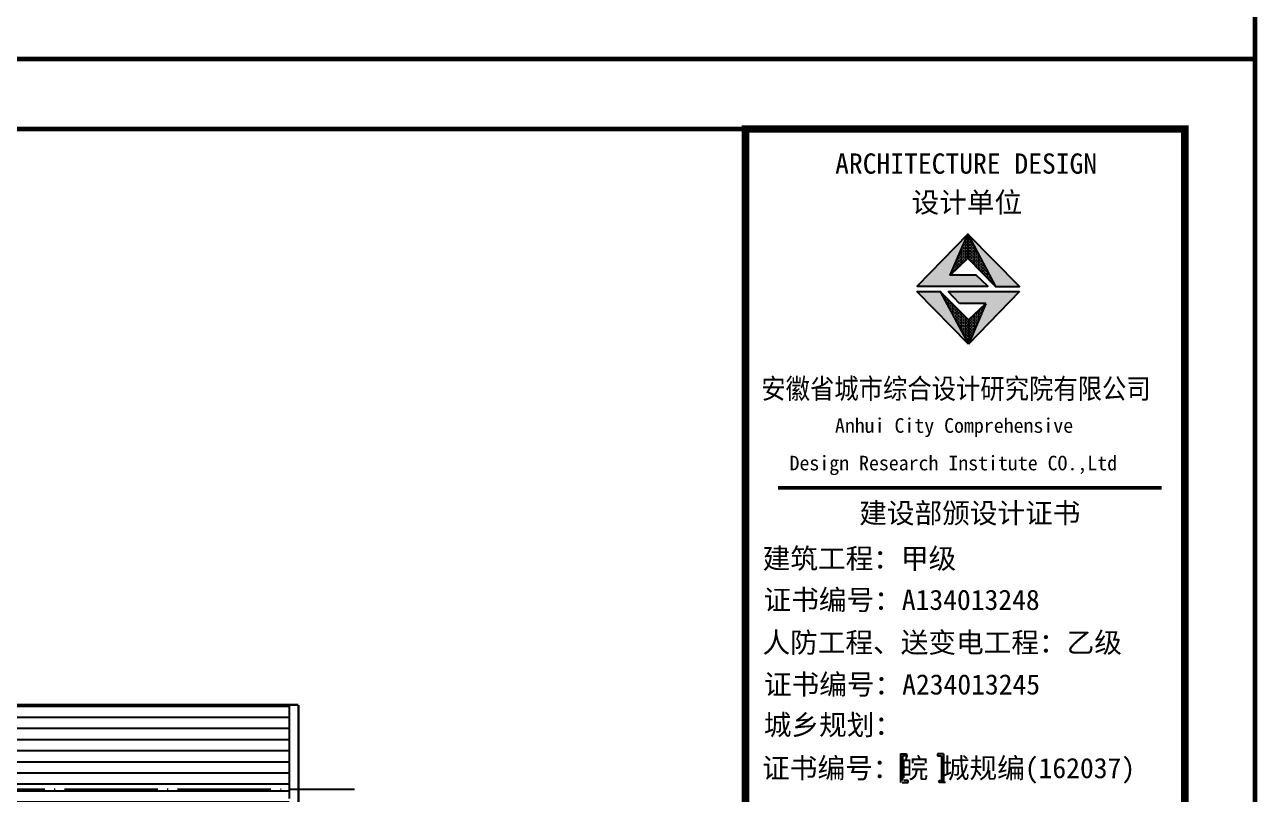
# Model space of a CAD drawing. Extents: x -518586 to 1253874, y -62343 to 661177.
# Drawn here: x 1227492 to 1253874, y 100163 to 116640 of the extents above; entities that cross this region are included whole.
import ezdxf

# ---------------------------------------------------------------- set-up
doc = ezdxf.new("R2010")
doc.units = 0
doc.header["$LTSCALE"] = 1000
doc.header["$MEASUREMENT"] = 0
doc.linetypes.add('DOTE', pattern=[2.42, 2, -0.2, 0.02, -0.2])
for name, color, linetype in [('A_DE_DETAIL_3', 144, 'Continuous'), ('DOTE', 9, 'DOTE'), ('PUB_TEXT', 7, 'Continuous'), ('图框', 7, 'Continuous'), ('路', 150, 'Continuous')]:
    doc.layers.add(name, color=color, linetype=linetype)
doc.styles.add('黑体', font='simhei.ttf')

msp = doc.modelspace()

# ---------------------------------------------------------------- hatches: boundary and pattern name
for points in [[(1247303, 111281), (1247679, 112152), (1246596, 111039), (1248104, 111039), (1247853, 111281)], [(1248270, 111035), (1248781, 111035), (1247679, 112152)]]:
    msp.add_hatch(color=1).paths.add_polyline_path(points)
h = msp.add_hatch()
h.set_pattern_fill('ANSI31', color=251, scale=150, angle=135, style=0)
h.set_pattern_definition([(180, (-130508.56, -16295.1), (-4e-14, -238.125), [])])
h.paths.add_polyline_path([(1233150, 100277), (1233150, 102077), (1220150, 102077), (1220150, 100277)])
h = msp.add_hatch()
h.set_pattern_fill('ANSI31', color=251, scale=150, angle=135, style=0)
h.set_pattern_definition([(180, (-88174.5, 40709.5), (-4e-14, -238.125), [])])
h.paths.add_polyline_path([(1220150, 100277), (1220150, 99477), (1227375, 99477), (1227375, 93777), (1233150, 93777), (1233150, 100277)])
h.paths.add_polyline_path([(1229797, 97377), (1232297, 97377), (1232297, 94977), (1229797, 94977)], flags=16)
at = {"layer": 'A_DE_DETAIL_3'}
for points in [[(1247084, 110927), (1246583, 110927), (1247693, 109800)], [(1247257, 110931), (1247503, 110672), (1248061, 110672), (1247693, 109800), (1248782, 110931)]]:
    msp.add_hatch(color=1, dxfattribs=at).paths.add_polyline_path(points)
at = {"layer": 'PUB_TEXT'}
h = msp.add_hatch(dxfattribs=at)
h.set_pattern_fill('DOTS', color=256, scale=495, style=0)
h.set_pattern_definition([(0, (-2513269.927, 1532884.703), (15.46875, 30.93750002), [0, -30.93750002])])
h.paths.add_polyline_path([(1247693, 109800), (1247693, 110320), (1247084, 110927)])
h.paths.add_polyline_path([(1248061, 110672), (1247693, 110320), (1247693, 109800)])
h.paths.add_polyline_path([(1247679, 112152), (1247679, 111640), (1248270, 111035)])
h.paths.add_polyline_path([(1247679, 111640), (1247679, 112152), (1247303, 111281)])
at = {"layer": '图框'}
for points in [[(1246280, 100991), (1246365, 100991), (1246365, 101033), (1246326, 101033), (1246235, 101033), (1246235, 100419), (1246326, 100419), (1246365, 100419), (1246365, 100461), (1246280, 100461)], [(1247113, 100461), (1247029, 100461), (1247029, 100419), (1247068, 100419), (1247159, 100419), (1247159, 101033), (1247068, 101033), (1247029, 101033), (1247029, 100991), (1247113, 100991)]]:
    msp.add_hatch(color=4, dxfattribs=at).paths.add_polyline_path(points)

# ---------------------------------------------------------------- linework, layer by layer
for p, q in [((1247303, 111281), (1247679, 112152)), ((1247679, 112152), (1248270, 111035)), ((1247693, 109800), (1246583, 110927)), ((1246583, 110927), (1247084, 110927)), ((1246583, 110927), (1247084, 110927)), ((1247693, 110320), (1247084, 110927)), ((1247257, 110931), (1248782, 110931)), ((1247503, 110672), (1247257, 110931)), ((1248782, 110931), (1247693, 109800)), ((1248061, 110672), (1247503, 110672)), ((1247693, 110320), (1248061, 110672)), ((1248061, 110672), (1247693, 109800)), ((1247693, 109800), (1247693, 110320)), ((1247693, 109800), (1247693, 110320))]:
    msp.add_line(p, q)
for points in [[(1247853, 111281), (1247303, 111281), (1247679, 111640), (1248270, 111035), (1248781, 111035), (1247679, 112152), (1246596, 111039), (1248104, 111039), (1247853, 111281)], [(1247679, 112152), (1247679, 111640)]]:
    msp.add_lwpolyline(points)
at = {"layer": 'A_DE_DETAIL_3', "color": 1}
for p, q in [((1247693, 109800), (1246583, 110927)), ((1247084, 110927), (1247693, 109800))]:
    msp.add_line(p, q, dxfattribs=at)
at = {"layer": 'DOTE', "color": 8}
for p, q in [((1233150, 102077), (1233150, 85827)), ((1179944, 100277), (1234551, 100277))]:
    msp.add_line(p, q, dxfattribs=at)
at = {"layer": '图框', "color": 4}
for p, q in [((1246235, 101033), (1246326, 101033)), ((1246235, 101033), (1246235, 100419)), ((1246365, 100991), (1246280, 100991)), ((1246280, 100991), (1246280, 100461)), ((1246326, 101033), (1246365, 101033)), ((1246365, 101033), (1246365, 100991)), ((1247068, 101033), (1247029, 101033)), ((1247029, 101033), (1247029, 100991)), ((1247029, 100991), (1247113, 100991)), ((1247159, 101033), (1247068, 101033)), ((1247113, 100991), (1247113, 100461)), ((1247159, 101033), (1247159, 100419)), ((1246273, 100419), (1246364, 100419)), ((1246403, 100461), (1246318, 100461)), ((1246364, 100419), (1246403, 100419)), ((1246403, 100419), (1246403, 100461)), ((1247067, 100419), (1247067, 100461)), ((1247067, 100461), (1247151, 100461)), ((1247106, 100419), (1247067, 100419)), ((1247197, 100419), (1247106, 100419))]:
    msp.add_line(p, q, dxfattribs=at)
for points, const_width in [([(1096175, 115907), (1253825, 115907), (1253825, 205007), (1096175, 205007)], 98.6), ([(1096175, 26807), (1253825, 26807), (1253825, 115907), (1096175, 115907)], 98.6), ([(1099925, 28307), (1252325, 28307), (1252325, 114407), (1099925, 114407)], 98.6), ([(1242920, 114407), (1252325, 114407), (1252325, 28307), (1242920, 28307)], 163)]:
    msp.add_lwpolyline(points, close=True, dxfattribs=dict(at, const_width=const_width))
for points, const_width in [([(1242920, 114407), (1242920, 28307)], 163), ([(1243612, 106724), (1251829, 106724)], 82.2)]:
    msp.add_lwpolyline(points, dxfattribs=dict(at, const_width=const_width))
at = {"layer": '路', "color": 0, "const_width": 50}
for points in [[(1180951, 102077), (1233351, 102077)], [(1233351, 102077), (1233351, 85827)]]:
    msp.add_lwpolyline(points, dxfattribs=at)

# ---------------------------------------------------------------- texts
at = {"layer": '图框', "color": 4, "style": '黑体'}
for s, height, p in [('ARCHITECTURE DESIGN', 433.86, (1244838, 113450)), ('设计单位', 433.9, (1246474, 112619)), ('Anhui City Comprehensive ', 312.25, (1244834, 107903)), (' Design Research Institute CO.,Ltd', 312.25, (1243650, 107099)), ('建设部颁设计证书', 433.9, (1245354, 105967)), (' 建筑工程：甲级', 433.9, (1242992, 104995)), ('证书编号：A134013248', 433.86, (1243306, 104111)), ('人防工程、送变电工程：乙级', 433.86, (1243283, 103197)), ('证书编号：A234013245', 433.86, (1243314, 102300)), ('城乡规划：', 433.9, (1243311, 101433)), ('证书编号：皖 城规编(162037)', 433.86, (1243276, 100509))]:
    msp.add_text(s, height=height, dxfattribs=at).set_placement(p)
at = {"layer": '图框', "color": 4, "style": '黑体', "width": 0.88}
msp.add_text('安徽省城市综合设计研究院有限公司', height=433.86, dxfattribs=at).set_placement((1243259, 108632))

doc.saveas('drawing.dxf')
